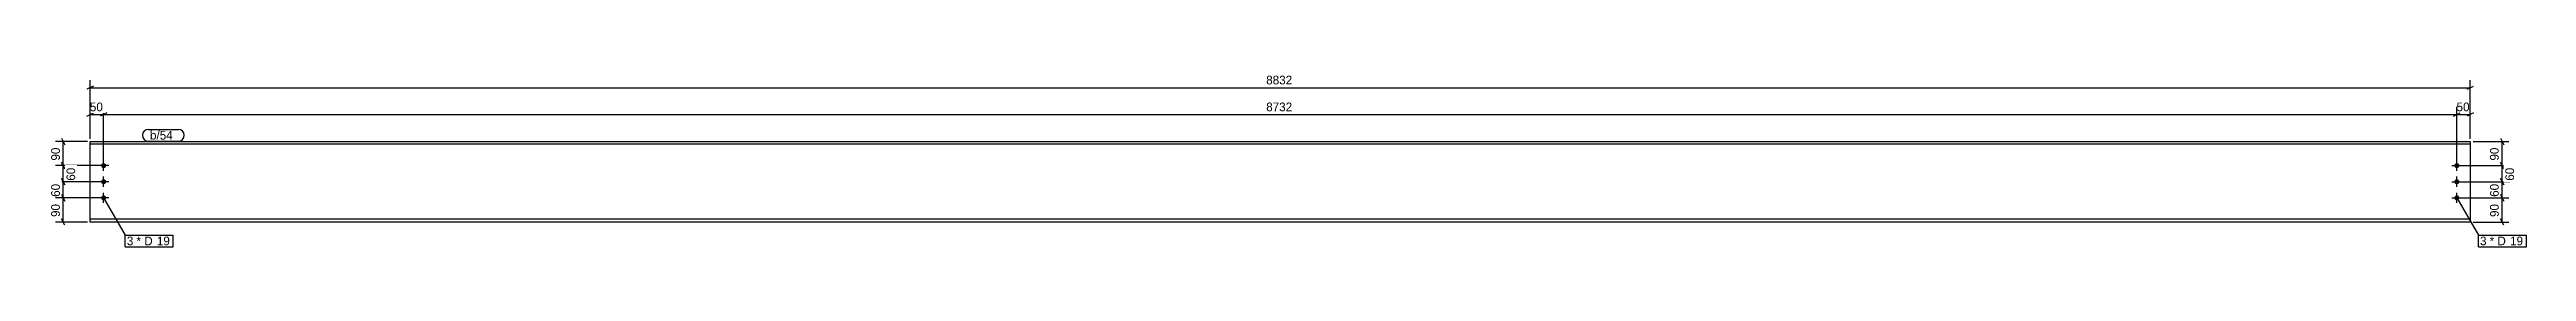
# Model space of a CAD drawing. Header units: millimetres. Extents: x 26 to 9217, y 32 to 675.
import ezdxf

# ---------------------------------------------------------------- set-up
doc = ezdxf.new("R2010")
doc.units = ezdxf.units.MM
doc.styles.add('Comic Sans MS', font='COMIC.TTF', dxfattribs={"height": 0.2})

msp = doc.modelspace()

# ---------------------------------------------------------------- hatches: boundary and pattern name
at = {"linetype": 'Continuous'}
for points in [[(216.9, 334.6, -1), (235.9, 334.6, -1)], [(216.9, 274.6, -1), (235.9, 274.6, -1)], [(8949, 334.6, -1), (8968, 334.6, -1)], [(8949, 274.6, -1), (8968, 274.6, -1)], [(216.9, 214.6, -1), (235.9, 214.6, -1)], [(8949, 214.6, -1), (8968, 214.6, -1)]]:
    msp.add_hatch(color=3, dxfattribs=at).paths.add_polyline_path(points)

# ---------------------------------------------------------------- linework, layer by layer
at = {"color": 8, "linetype": 'Continuous'}
for p, q in [((176.4, 624.6), (9008.5, 624.6)), ((176.4, 434.6), (176.4, 553)), ((226.4, 344.6), (226.4, 553)), ((226.4, 344.6), (226.4, 553)), ((8958.5, 344.6), (8958.5, 553)), ((9008.5, 434.6), (9008.5, 553)), ((164.4, 518.6), (188.4, 530.6)), ((176.4, 524.6), (226.4, 524.6)), ((238.4, 530.6), (214.4, 518.6)), ((238.4, 530.6), (214.4, 518.6)), ((8946.5, 518.6), (8970.5, 530.6)), ((8958.5, 524.6), (9008.5, 524.6)), ((9020.5, 530.6), (8996.5, 518.6)), ((166.4, 424.6), (48, 424.6)), ((70.4, 436.6), (82.4, 412.6)), ((76.4, 334.6), (76.4, 424.6)), ((9018.5, 424.6), (9152, 424.6)), ((9120.4, 436.6), (9132.4, 412.6)), ((9126.4, 334.6), (9126.4, 424.6)), ((216.4, 334.6), (48, 334.6)), ((82.4, 322.6), (70.4, 346.6)), ((82.4, 262.6), (70.4, 286.6)), ((8968.5, 334.6), (9152, 334.6)), ((9120.4, 286.6), (9132.4, 262.6)), ((216.4, 214.6), (48, 214.6)), ((216.4, 274.6), (50.8, 274.6)), ((8968.5, 274.6), (9152, 274.6)), ((8968.5, 214.6), (9152, 214.6)), ((9132.4, 202.6), (9120.4, 226.6)), ((9126.4, 214.6), (9126.4, 274.6)), ((166.4, 124.6), (48, 124.6)), ((82.4, 112.6), (70.4, 136.6)), ((9018.5, 124.6), (9152, 124.6)), ((9132.4, 112.6), (9120.4, 136.6))]:
    msp.add_line(p, q, dxfattribs=at)
at = {"color": 7, "linetype": 'Continuous'}
for p, q in [((176.4, 124.6), (176.4, 424.6)), ((176.4, 424.6), (9008.5, 424.6)), ((9008.5, 413.9), (176.4, 413.9)), ((9008.5, 424.6), (9008.5, 124.6)), ((9008.5, 135.3), (176.4, 135.3)), ((9008.5, 124.6), (176.4, 124.6))]:
    msp.add_line(p, q, dxfattribs=at)
at = {"color": 3, "linetype": 'Continuous'}
for p, q in [((245.4, 334.6), (207.4, 334.6)), ((226.4, 315.6), (226.4, 353.6)), ((226.4, 255.6), (226.4, 293.6)), ((8939.5, 334.6), (8977.5, 334.6)), ((8958.5, 315.6), (8958.5, 353.6)), ((8958.5, 255.6), (8958.5, 293.6)), ((245.4, 274.6), (207.4, 274.6)), ((245.4, 214.6), (207.4, 214.6)), ((226.4, 195.6), (226.4, 233.6)), ((8939.5, 274.6), (8977.5, 274.6)), ((8939.5, 214.6), (8977.5, 214.6)), ((8958.5, 195.6), (8958.5, 233.6))]:
    msp.add_line(p, q, dxfattribs=at)

# ---------------------------------------------------------------- wipeouts: each hides what was drawn before it
at = {"color": 0}
for points in [[(338.5, 38), (338.5, 70), (312.4, 70), (312.4, 38)], [(9070.6, 38), (9070.6, 70), (9044.5, 70), (9044.5, 38)]]:
    msp.add_wipeout(points, dxfattribs=at)

# ---------------------------------------------------------------- next in the draw order: wipeouts: each hides what was drawn before it
for points in [[(4651, 630.6), (4651, 675.4), (4533.9, 675.4), (4533.9, 630.6)], [(9016, 530.6), (9016, 575.4), (8951.1, 575.4), (8951.1, 530.6)], [(497.7, 431.6), (497.7, 463.6), (398.4, 463.6), (398.4, 431.6)], [(70.4, 412), (25.6, 412), (25.6, 347.1), (70.4, 347.1)], [(9120.4, 277), (9075.6, 277), (9075.6, 212.1), (9120.4, 212.1)], [(338.5, 38), (338.5, 70), (312.4, 70), (312.4, 38)], [(9070.6, 38), (9070.6, 70), (9044.5, 70), (9044.5, 38)]]:
    msp.add_wipeout(points, dxfattribs=at)

# ---------------------------------------------------------------- next in the draw order: linework, layer by layer
at = {"color": 8, "linetype": 'Continuous'}
for p, q in [((9008.5, 434.6), (9008.5, 653)), ((8958.5, 344.6), (8958.5, 553)), ((8996.5, 618.6), (9020.5, 630.6)), ((226.4, 524.6), (8958.5, 524.6)), ((8946.5, 518.6), (8970.5, 530.6)), ((216.4, 334.6), (50.8, 334.6)), ((70.4, 346.6), (82.4, 322.6)), ((76.4, 274.6), (76.4, 334.6)), ((9132.4, 322.6), (9120.4, 346.6)), ((9132.4, 262.6), (9120.4, 286.6)), ((8968.5, 274.6), (9154.8, 274.6)), ((8968.5, 214.6), (9152, 214.6)), ((9126.4, 124.6), (9126.4, 214.6))]:
    msp.add_line(p, q, dxfattribs=at)

# ---------------------------------------------------------------- next in the draw order: texts
at = {"color": 3, "style": 'Comic Sans MS'}
for s, p in [('8832', (4540.3, 637)), ('50', (8957.5, 537))]:
    msp.add_text(s, height=32.38, dxfattribs=at).set_placement(p)
for s, p in [('90', (64, 353.5)), ('60', (9114, 218.5))]:
    msp.add_text(s, height=32.38, rotation=90.00021, dxfattribs=at).set_placement(p)

# ---------------------------------------------------------------- next in the draw order: wipeouts: each hides what was drawn before it
at = {"color": 0}
for points in [[(497.7, 431.6), (497.7, 463.6), (398.4, 463.6), (398.4, 431.6)], [(414.3, 38), (414.3, 70), (348.1, 70), (348.1, 38)], [(9146.4, 38), (9146.4, 70), (9080.2, 70), (9080.2, 38)]]:
    msp.add_wipeout(points, dxfattribs=at)

# ---------------------------------------------------------------- next in the draw order: linework, layer by layer
at = {"color": 7, "linetype": 'Continuous'}
for p, q in [((392.4, 469.6), (503.7, 469.6)), ((392.4, 425.6), (503.7, 425.6))]:
    msp.add_line(p, q, dxfattribs=at)
for centre, start, end in [((392.4, 447.6), 90, 270), ((503.7, 447.6), 270, 90)]:
    msp.add_arc(centre, 22, start, end, dxfattribs=at)

# ---------------------------------------------------------------- next in the draw order: texts
at = {"color": 3, "style": 'Comic Sans MS'}
msp.add_text('b/54', height=32.38, dxfattribs=at).set_placement((398.4, 431.6))

# ---------------------------------------------------------------- next in the draw order: wipeouts: each hides what was drawn before it
at = {"color": 0}
for points in [[(233.9, 530.6), (233.9, 575.4), (168.9, 575.4), (168.9, 530.6)], [(4651, 530.6), (4651, 575.4), (4533.9, 575.4), (4533.9, 530.6)], [(9120.4, 412), (9075.6, 412), (9075.6, 347.1), (9120.4, 347.1)], [(127.2, 337), (82.4, 337), (82.4, 272.1), (127.2, 272.1)], [(414.3, 38), (414.3, 70), (348.1, 70), (348.1, 38)], [(9146.4, 38), (9146.4, 70), (9080.2, 70), (9080.2, 38)]]:
    msp.add_wipeout(points, dxfattribs=at)

# ---------------------------------------------------------------- next in the draw order: linework, layer by layer
at = {"color": 8, "linetype": 'Continuous'}
for p, q in [((176.4, 434.6), (176.4, 653)), ((188.4, 630.6), (164.4, 618.6)), ((70.4, 286.6), (82.4, 262.6)), ((8968.5, 334.6), (9154.8, 334.6)), ((9120.4, 346.6), (9132.4, 322.6)), ((9126.4, 274.6), (9126.4, 334.6)), ((216.4, 274.6), (48, 274.6)), ((82.4, 202.6), (70.4, 226.6)), ((76.4, 214.6), (76.4, 274.6))]:
    msp.add_line(p, q, dxfattribs=at)
at = {"color": 7, "linetype": 'Continuous'}
for p, q in [((226.4, 214.6), (306.4, 76)), ((306.4, 32), (306.4, 76)), ((9038.5, 32), (9038.5, 76))]:
    msp.add_line(p, q, dxfattribs=at)

# ---------------------------------------------------------------- next in the draw order: texts
at = {"color": 3, "style": 'Comic Sans MS'}
for s, height, p in [('50', 32.38, (175.3, 537)), ('8732', 32.38, (4540.3, 537)), ('3', 32.4, (312.4, 38)), ('3', 32.4, (9044.5, 38))]:
    msp.add_text(s, height=height, dxfattribs=at).set_placement(p)
for s, p in [('90', (9114, 353.5)), ('60', (120.8, 278.5))]:
    msp.add_text(s, height=32.38, rotation=90.00021, dxfattribs=at).set_placement(p)

# ---------------------------------------------------------------- next in the draw order: wipeouts: each hides what was drawn before it
at = {"color": 0}
for points in [[(469.1, 38), (469.1, 70), (423.9, 70), (423.9, 38)], [(9201.3, 38), (9201.3, 70), (9156, 70), (9156, 38)]]:
    msp.add_wipeout(points, dxfattribs=at)

# ---------------------------------------------------------------- next in the draw order: wipeouts: each hides what was drawn before it
for points in [[(70.4, 277), (25.6, 277), (25.6, 212.1), (70.4, 212.1)], [(9177.2, 337), (9132.4, 337), (9132.4, 272.1), (9177.2, 272.1)], [(469.1, 38), (469.1, 70), (423.9, 70), (423.9, 38)], [(9201.3, 38), (9201.3, 70), (9156, 70), (9156, 38)]]:
    msp.add_wipeout(points, dxfattribs=at)

# ---------------------------------------------------------------- next in the draw order: linework, layer by layer
at = {"color": 8, "linetype": 'Continuous'}
for p, q in [((216.4, 214.6), (48, 214.6)), ((70.4, 226.6), (82.4, 202.6)), ((76.4, 124.6), (76.4, 214.6)), ((9120.4, 226.6), (9132.4, 202.6))]:
    msp.add_line(p, q, dxfattribs=at)
at = {"color": 7, "linetype": 'Continuous'}
for p, q in [((306.4, 76), (484.7, 76)), ((306.4, 32), (484.7, 32)), ((484.7, 32), (484.7, 76)), ((9038.5, 76), (9216.9, 76)), ((9038.5, 32), (9216.9, 32)), ((9216.9, 32), (9216.9, 76))]:
    msp.add_line(p, q, dxfattribs=at)

# ---------------------------------------------------------------- next in the draw order: texts
at = {"color": 3, "style": 'Comic Sans MS'}
for p in [(9170.8, 278.5), (64, 218.5)]:
    msp.add_text('60', height=32.38, rotation=90.00021, dxfattribs=at).set_placement(p)
for s, p in [('* D', (348.1, 38)), ('19', (423.9, 38)), ('* D', (9080.2, 38)), ('19', (9156, 38))]:
    msp.add_text(s, height=32.38, dxfattribs=at).set_placement(p)

# ---------------------------------------------------------------- next in the draw order: wipeouts: each hides what was drawn before it
at = {"color": 0}
for points in [[(70.4, 202), (25.6, 202), (25.6, 137.1), (70.4, 137.1)], [(9120.4, 202), (9075.6, 202), (9075.6, 137.1), (9120.4, 137.1)]]:
    msp.add_wipeout(points, dxfattribs=at)

# ---------------------------------------------------------------- next in the draw order: linework, layer by layer
at = {"color": 7, "linetype": 'Continuous'}
msp.add_line((8958.5, 214.6), (9038.5, 76), dxfattribs=at)

# ---------------------------------------------------------------- next in the draw order: texts
at = {"color": 3, "style": 'Comic Sans MS'}
for p in [(64, 143.5), (9114, 143.5)]:
    msp.add_text('90', height=32.38, rotation=90.00021, dxfattribs=at).set_placement(p)

doc.saveas('drawing.dxf')
